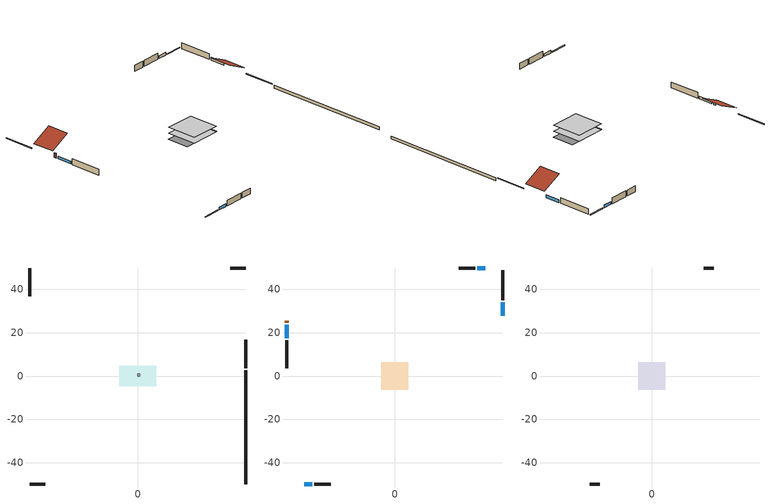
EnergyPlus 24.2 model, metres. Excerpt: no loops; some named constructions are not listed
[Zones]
crawlspace - vented
 floor foundation (Slab1 construction): -8.43,-4.68 -8.43,4.68 8.43,4.68 8.43,-4.68 z-0.91
 wall outside (RimJoist1 construction): 49.74,3.61 49.74,16.6 z0.3:0.61
 wall outside (RimJoist2 construction): -49.74,-49.74 -42.52,-49.74 z0.3:0.61
 wall outside (RimJoist3 construction): -49.74,49.74 -49.74,36.76 z0.3:0.61
 wall outside (RimJoist4 construction): 49.74,49.74 42.52,49.74 z0.3:0.61
 wall foundation (FoundationWall1 construction): 49.74,-49.74 49.74,2.68 z-0.91:0.3
furnace airloop ret air zone
 floor adiabatic (AdiabaticConst): 0,0 0,1 1,1 1,0 z0
 wall adiabatic (AdiabaticConst): 0,1 0,0 1,0 1,1 0,1 z0:1
 ceiling adiabatic (AdiabaticConst): 1,0 1,1 0,1 0,0 z1
conditioned space
 floor to crawlspace - vented (Floor1 construction): -6.28,-6.28 -6.28,6.28 6.28,6.28 6.28,-6.28 z0.3
 wall outside (AdiabaticWallConstruction 1): -49.74,25.51 -49.74,24.59 z0.3:2.34
 wall outside (AdiabaticWallConstruction): 49.74,27.84 49.74,34.07 / -49.74,23.67 -49.74,17.45 z0.3:1.49; -41.59,-49.74 -38.04,-49.74 / 41.59,49.74 38.04,49.74 z0.3:1.46
 wall outside (Wall1 construction): 49.74,34.99 49.74,48.81 z0.3:2.74
 wall outside (Wall2 construction): -37.12,-49.74 -29.44,-49.74 z0.3:2.74
 wall outside (Wall3 construction): -49.74,16.52 -49.74,3.46 z0.3:2.74
 wall outside (Wall4 construction): 37.12,49.74 29.44,49.74 z0.3:2.74
 window (WindowConstruction): 49.74,27.84 49.74,34.07 z0.3:1.49
 window (WindowConstruction 1): -41.59,-49.74 -38.04,-49.74 z0.3:1.46
 window (WindowConstruction 2): -49.74,23.67 -49.74,17.45 z0.3:1.49
 window (WindowConstruction 3): 41.59,49.74 38.04,49.74 z0.3:1.46
 door (Door): -49.74,25.51 -49.74,24.6 z0.3:2.34
attic - vented
 floor to conditioned space (Floor2 construction Reversed): -6.28,-6.28 -6.28,6.28 6.28,6.28 6.28,-6.28 z2.74
 wall outside (Wall5 construction): -28.51,-49.74 -24.02,-49.74 z0.3:2.74
 wall outside (Wall6 construction): 28.51,49.74 24.02,49.74 z0.3:2.74
 roof outside (Roof1 construction): 49.74,26.92,2.74 41.34,26.92,6.94 41.34,17.53,6.94 49.74,17.53,2.74
 roof outside (Roof2 construction): -49.74,26.44,2.74 -41.34,26.44,6.94 -41.34,35.83,6.94 -49.74,35.83,2.74
[Material] Roughness=Rough; Thermal Absorptance=0.9
Name | Thickness {m} | Conductivity {W/m-K} | Density {kg/m3} | Specific Heat {J/kg-K} | Solar Absorptance | Visible Absorptance
ceiling loosefill ins | 0.254 | 0.0480833 | 16.02 | 1046.75 | 0.7 | 0.7
ceiling stud and cavity | 0.1397 | 0.104117 | 65.682 | 1177.47 | 0.7 | 0.7
floor covering | 0.0127 | 0.0433444 | 54.468 | 1339.84 | 0.6 | 0.6
floor stud and cavity | 0.1397 | 0.923637 | 92.3553 | 1139.71 | 0.7 | 0.7
gypsum board | 0.0127 | 0.160291 | 801 | 837.4 | 0.6 | 0.6
osb sheathing 0.75 in. | 0.01905 | 0.115458 | 512.64 | 1214.23 | 0.7 | 0.7
[Construction]
Floor1 construction Reversed: floor covering, osb sheathing 0.75 in., floor stud and cavity
Floor2 construction: ceiling loosefill ins, ceiling stud and cavity, gypsum board
[EnergyManagementSystem:Program]
water_heater_Control: Set water_heater_HPWHSchedOverride = water_heater_T_set; If (water_heater_amb_temp<5.56) || (water_heater_amb_temp>48.89); Set water_heater_UESchedOverride = water_heater_T_set; Set water_heater_LESchedOverride = water_heater_T_set; Else; Set water_heater_UESchedOverride = water_heater_T_set - 9.0; Set water_heater_LESchedOverride = 0; EndIf
water_heater_hpwh_EC_adj: If WarmupFlag == 0; Set dhw_e_cons = water_heater_tank_energy + water_heater_tank_on_cycle_parasitic + water_heater_tank_off_cycle_parasitic + water_heater_coil_energy + water_heater_fan_energy; Set water_heater_hpwh_ec_adj_act = 0.0 * dhw_e_cons / 1; EndIf
water_heater_InletAir: Set water_heater_Tamb_act = water_heater_amb_temp; Set water_heater_RHamb_act = 0; Set water_heater_RHamb_act = water_heater_RHamb_act + (water_heater_amb_rh / 100) / 1; Set water_heater_sens_act = (0 - water_heater_sens_cool - (water_heater_tl + water_heater_fan_pwr)) / 1; Set water_heater_lat_act = (0 - water_heater_lat_cool) / 1
[EnergyManagementSystem:Subroutine]
furnace_airloop_0_duct_subroutine: Set AH_MFR = furnace_airloop_AH_MFR / 1; If AH_MFR > 0; Set AH_Tout = furnace_airloop_AH_Tout; Set AH_Wout = furnace_airloop_AH_Wout; Set RA_T = furnace_airloop_RA_T; Set RA_W = furnace_airloop_Ra_W; Set Fan_RTF = furnace_airloop_Fan_RTF; Set DZ_T = furnace_airloop_0_DZ_T; Set DZ_W = furnace_airloop_0_DZ_W; Set AH_VFR = furnace_airloop_AH_VFR / 1; Set h_SA = (@HFnTdbW AH_Tout AH_Wout); Set h_RA = (@HFnTdbW RA_T RA_W); Set h_fg = (@HfgAirFnWTdb AH_Wout AH_Tout); Set h_DZ = (@HFnTdbW DZ_T DZ_W); Set air_cp = 1006.0; Set f_sup = 0.2; Set f_ret = 0.09999999999999999; Set sup_lk_mfr = f_sup * AH_MFR; Set ret_lk_mfr = f_ret * AH_MFR; Set SupTotLkToCond = sup_lk_mfr*(h_RA - h_SA); Set SupLatLkToCond = sup_lk_mfr*h_fg*(RA_W-AH_Wout); Set SupSensLkToCond = SupTotLkToCond-SupLatLkToCond; Set supply_ua = 142.257; Set eTm = 0-((Fan_RTF/(AH_MFR*air_cp))*supply_ua); Set t_sup = DZ_T+((AH_Tout-DZ_T)*(@Exp eTm)); Set SupCondToCond = AH_MFR*air_cp*(t_sup-AH_Tout); Set SupCondToDZ = 0-SupCondToCond; Set return_ua = 26.344; Set eTm = 0-((Fan_RTF/(AH_MFR*air_cp))*return_ua); Set t_ret = DZ_T+((RA_T-DZ_T)*(@Exp eTm)); Set RetCondToRP = AH_MFR*air_cp*(t_ret-RA_T); Set RetCondToDZ = 0-RetCondToRP; Set RetLatLkToRP = 0; Set RetSensLkToRP = ret_lk_mfr*air_cp*(DZ_T-RA_T); Set SupTotLkToDZ = sup_lk_mfr*(h_SA-h_DZ); Set SupLatLkToDZ = sup_lk_mfr*h_fg*(AH_Wout-DZ_W); Set SupSensLkToDZ = SupTotLkToDZ-SupLatLkToDZ; Set FracOutsideToCond = 1.0; Set FracOutsideToDZ = 0.0; Set FracCondToOutside = 0.0; Set FracDZToOutside = 1.0; Set FracDZToCond = 0.0; Set FracCondToDZ = 0.0; Set lk_imbal_vfr = @ABS(f_sup - f_ret) * AH_VFR; Set ImbalLkCondToDZ = lk_imbal_vfr * FracCondToDZ; Set ImbalLkDZToCond = lk_imbal_vfr * FracDZToCond; Set ImbalLkOutsideToCond = lk_imbal_vfr * FracOutsideToCond; Set ImbalLkOutsideToDZ = lk_imbal_vfr * FracOutsideToDZ; Set ImbalLkCondToOutside = lk_imbal_vfr * FracCondToOutside; Set ImbalLkDZToOutside = lk_imbal_vfr * FracDZToOutside; Else; Set SupLatLkToCond = 0; Set SupSensLkToCond = 0; Set SupCondToCond = 0; Set RetCondToRP = 0; Set RetLatLkToRP = 0; Set RetSensLkToRP = 0; Set RetCondToDZ = 0; Set SupCondToDZ = 0; Set SupLatLkToDZ = 0; Set SupSensLkToDZ = 0; Set ImbalLkCondToDZ = 0; Set ImbalLkDZToCond = 0; Set ImbalLkOutsideToCond = 0; Set ImbalLkOutsideToDZ = 0; Set ImbalLkCondToOutside = 0; Set ImbalLkDZToOutside = 0; EndIf; Set furnace_airloop_0_SupLatLkToCond = SupLatLkToCond; Set furnace_airloop_0_SupSensLkToCond = SupSensLkToCond; Set furnace_airloop_0_SupCondToLv = SupCondToCond; Set furnace_airloop_0_RetCondToRP = RetCondToRP; Set furnace_airloop_0_RetLatLkToRP = RetLatLkToRP; Set furnace_airloop_0_RetSensLkToRP = RetSensLkToRP; Set furnace_airloop_0_RetCondToDZ = RetCondToDZ; Set furnace_airloop_0_SupCondToDZ = SupCondToDZ; Set furnace_airloop_0_SupLatLkToDZ = SupLatLkToDZ; Set furnace_airloop_0_SupSensLkToDZ = SupSensLkToDZ; Set furnace_airloop_0_ZoneMixCondToDZ = ImbalLkCondToDZ; Set furnace_airloop_0_ZoneMixDZToCond = ImbalLkDZToCond; Set furnace_airloop_0_DuctImbalLkSupFanEquivCond = ImbalLkCondToOutside; Set furnace_airloop_0_DuctImbalLkExhFanEquivCond = ImbalLkOutsideToCond; Set furnace_airloop_0_DuctImbalLkSupFanEquivDZ = ImbalLkDZToOutside; Set furnace_airloop_0_DuctImbalLkExhFanEquivDZ = ImbalLkOutsideToDZ
[EnergyManagementSystem:ProgramCallingManager]
component_loads_program_calling_manager: EndOfZoneTimestepAfterZoneReporting; component_loads_program
crawlspace_vented_1_duct_leakage_imbalance_infil_program_calling_manager: BeginZoneTimestepAfterInitHeatBalance; crawlspace_vented_1_duct_leakage_imbalance_infil_program
fridge_schedule_1_program_calling_manager: BeginZoneTimestepAfterInitHeatBalance; fridge_schedule_1_program
fridge_schedule_program_calling_manager: BeginZoneTimestepAfterInitHeatBalance; fridge_schedule_program
furnace_airloop_0_duct_program_calling_manager: EndOfSystemTimestepAfterHVACReporting; furnace_airloop_0_duct_program
furnace_supply_fan_disaggregate_program_calling_manager: EndOfSystemTimestepBeforeHVACReporting; furnace_supply_fan_disaggregate_program
infil_program_calling_manager: BeginZoneTimestepAfterInitHeatBalance; infil_program
natural_vent_program_calling_manager: BeginZoneTimestepAfterInitHeatBalance; natural_vent_program
room_ac_supply_fan_disaggregate_program_calling_manager: EndOfSystemTimestepBeforeHVACReporting; room_ac_supply_fan_disaggregate_program
total_airflows_program_calling_manager: EndOfZoneTimestepAfterZoneReporting; total_airflows_program
total_loads_program_calling_manager: EndOfZoneTimestepAfterZoneReporting; total_loads_program
unmet_hours_program_calling_manager: EndOfZoneTimestepBeforeZoneReporting; unmet_hours_program
water_heater_hpwh_EC_adj_ProgramManager: EndOfSystemTimestepBeforeHVACReporting; water_heater_hpwh_EC_adj
water_heater_ProgramManager: InsideHVACSystemIterationLoop; water_heater_Control; water_heater_InletAir
[EnergyManagementSystem:OutputVariable]
Name | EMS Variable | Type of Data in Variable | Update Frequency | EMS Program or Subroutine | Units
furnace supply fan disaggregate htg primary | furnace_supply_fan_primary_htg | Summed | SystemTimestep | furnace_supply_fan_disaggregate_program | J
room ac supply fan disaggregate clg | room_ac_supply_fan_clg | Summed | SystemTimestep | room_ac_supply_fan_disaggregate_program | J
loads_htg_tot_peakload_outvar; loads_htg_tot_annual_outvar; loads_htg_tot_timeseries_outvar | loads_htg_tot | Summed | ZoneTimestep | total_loads_program | J
loads_clg_tot_peakload_outvar; loads_clg_tot_annual_outvar; loads_clg_tot_timeseries_outvar | loads_clg_tot | Summed | ZoneTimestep | total_loads_program | J
htg_unmet_hours_annual_outvar; htg_unmet_hours_timeseries_outvar | htg_unmet_hours | Summed | ZoneTimestep | unmet_hours_program | hr
clg_unmet_hours_annual_outvar; clg_unmet_hours_timeseries_outvar | clg_unmet_hours | Summed | ZoneTimestep | unmet_hours_program | hr
loads_htg_roofs_annual_outvar; loads_htg_roofs_timeseries_outvar | loads_htg_roofs | Summed | ZoneTimestep | component_loads_program | J
loads_htg_ceilings_annual_outvar; loads_htg_ceilings_timeseries_outvar | loads_htg_ceilings | Summed | ZoneTimestep | component_loads_program | J
loads_htg_walls_annual_outvar; loads_htg_walls_timeseries_outvar | loads_htg_walls | Summed | ZoneTimestep | component_loads_program | J
loads_htg_rim_joists_annual_outvar; loads_htg_rim_joists_timeseries_outvar | loads_htg_rim_joists | Summed | ZoneTimestep | component_loads_program | J
loads_htg_foundation_walls_annual_outvar; loads_htg_foundation_walls_timeseries_outvar | loads_htg_foundation_walls | Summed | ZoneTimestep | component_loads_program | J
loads_htg_doors_annual_outvar; loads_htg_doors_timeseries_outvar | loads_htg_doors | Summed | ZoneTimestep | component_loads_program | J
loads_htg_windows_conduction_annual_outvar; loads_htg_windows_conduction_timeseries_outvar | loads_htg_windows_conduction | Summed | ZoneTimestep | component_loads_program | J
loads_htg_windows_solar_annual_outvar; loads_htg_windows_solar_timeseries_outvar | loads_htg_windows_solar | Summed | ZoneTimestep | component_loads_program | J
loads_htg_skylights_conduction_annual_outvar; loads_htg_skylights_conduction_timeseries_outvar | loads_htg_skylights_conduction | Summed | ZoneTimestep | component_loads_program | J
loads_htg_skylights_solar_annual_outvar; loads_htg_skylights_solar_timeseries_outvar | loads_htg_skylights_solar | Summed | ZoneTimestep | component_loads_program | J
loads_htg_floors_annual_outvar; loads_htg_floors_timeseries_outvar | loads_htg_floors | Summed | ZoneTimestep | component_loads_program | J
loads_htg_slabs_annual_outvar; loads_htg_slabs_timeseries_outvar | loads_htg_slabs | Summed | ZoneTimestep | component_loads_program | J
loads_htg_internal_mass_annual_outvar; loads_htg_internal_mass_timeseries_outvar | loads_htg_internal_mass | Summed | ZoneTimestep | component_loads_program | J
loads_htg_infil_annual_outvar; loads_htg_infil_timeseries_outvar | loads_htg_infil | Summed | ZoneTimestep | component_loads_program | J
loads_htg_natvent_annual_outvar; loads_htg_natvent_timeseries_outvar | loads_htg_natvent | Summed | ZoneTimestep | component_loads_program | J
loads_htg_mechvent_annual_outvar; loads_htg_mechvent_timeseries_outvar | loads_htg_mechvent | Summed | ZoneTimestep | component_loads_program | J
loads_htg_whf_annual_outvar; loads_htg_whf_timeseries_outvar | loads_htg_whf | Summed | ZoneTimestep | component_loads_program | J
loads_htg_ducts_annual_outvar; loads_htg_ducts_timeseries_outvar | loads_htg_ducts | Summed | ZoneTimestep | component_loads_program | J
loads_htg_intgains_annual_outvar; loads_htg_intgains_timeseries_outvar | loads_htg_intgains | Summed | ZoneTimestep | component_loads_program | J
loads_htg_lighting_annual_outvar; loads_htg_lighting_timeseries_outvar | loads_htg_lighting | Summed | ZoneTimestep | component_loads_program | J
loads_clg_roofs_annual_outvar; loads_clg_roofs_timeseries_outvar | loads_clg_roofs | Summed | ZoneTimestep | component_loads_program | J
loads_clg_ceilings_annual_outvar; loads_clg_ceilings_timeseries_outvar | loads_clg_ceilings | Summed | ZoneTimestep | component_loads_program | J
loads_clg_walls_annual_outvar; loads_clg_walls_timeseries_outvar | loads_clg_walls | Summed | ZoneTimestep | component_loads_program | J
loads_clg_rim_joists_annual_outvar; loads_clg_rim_joists_timeseries_outvar | loads_clg_rim_joists | Summed | ZoneTimestep | component_loads_program | J
loads_clg_foundation_walls_annual_outvar; loads_clg_foundation_walls_timeseries_outvar | loads_clg_foundation_walls | Summed | ZoneTimestep | component_loads_program | J
loads_clg_doors_annual_outvar; loads_clg_doors_timeseries_outvar | loads_clg_doors | Summed | ZoneTimestep | component_loads_program | J
loads_clg_windows_conduction_annual_outvar; loads_clg_windows_conduction_timeseries_outvar | loads_clg_windows_conduction | Summed | ZoneTimestep | component_loads_program | J
loads_clg_windows_solar_annual_outvar; loads_clg_windows_solar_timeseries_outvar | loads_clg_windows_solar | Summed | ZoneTimestep | component_loads_program | J
loads_clg_skylights_conduction_annual_outvar; loads_clg_skylights_conduction_timeseries_outvar | loads_clg_skylights_conduction | Summed | ZoneTimestep | component_loads_program | J
loads_clg_skylights_solar_annual_outvar; loads_clg_skylights_solar_timeseries_outvar | loads_clg_skylights_solar | Summed | ZoneTimestep | component_loads_program | J
loads_clg_floors_annual_outvar; loads_clg_floors_timeseries_outvar | loads_clg_floors | Summed | ZoneTimestep | component_loads_program | J
loads_clg_slabs_annual_outvar; loads_clg_slabs_timeseries_outvar | loads_clg_slabs | Summed | ZoneTimestep | component_loads_program | J
loads_clg_internal_mass_annual_outvar; loads_clg_internal_mass_timeseries_outvar | loads_clg_internal_mass | Summed | ZoneTimestep | component_loads_program | J
loads_clg_infil_annual_outvar; loads_clg_infil_timeseries_outvar | loads_clg_infil | Summed | ZoneTimestep | component_loads_program | J
loads_clg_natvent_annual_outvar; loads_clg_natvent_timeseries_outvar | loads_clg_natvent | Summed | ZoneTimestep | component_loads_program | J
loads_clg_mechvent_annual_outvar; loads_clg_mechvent_timeseries_outvar | loads_clg_mechvent | Summed | ZoneTimestep | component_loads_program | J
loads_clg_whf_annual_outvar; loads_clg_whf_timeseries_outvar | loads_clg_whf | Summed | ZoneTimestep | component_loads_program | J
loads_clg_ducts_annual_outvar; loads_clg_ducts_timeseries_outvar | loads_clg_ducts | Summed | ZoneTimestep | component_loads_program | J
loads_clg_intgains_annual_outvar; loads_clg_intgains_timeseries_outvar | loads_clg_intgains | Summed | ZoneTimestep | component_loads_program | J
loads_clg_lighting_annual_outvar; loads_clg_lighting_timeseries_outvar | loads_clg_lighting | Summed | ZoneTimestep | component_loads_program | J
total_infil_flow_rate_timeseries_outvar | total_infil_flow_rate | Averaged | ZoneTimestep | total_airflows_program | m^3/s
total_mechvent_flow_rate_timeseries_outvar | total_mechvent_flow_rate | Averaged | ZoneTimestep | total_airflows_program | m^3/s
total_natvent_flow_rate_timeseries_outvar | total_natvent_flow_rate | Averaged | ZoneTimestep | total_airflows_program | m^3/s
total_whf_flow_rate_timeseries_outvar | total_whf_flow_rate | Averaged | ZoneTimestep | total_airflows_program | m^3/s
[Schedule:Day:Interval]
cooling season schedule day; cooling season schedule day 2; cooling season schedule default day; natural vent schedule default day: No, 24:00, 0
cooling season schedule day 1; natural vent schedule day: No, 24:00, 1
exterior lighting schedule day 10: No, 01:00, 0.552381, 03:00, 0.510952, 05:00, 0.483333, 06:00, 0.538571, 07:00, 0.607619, 08:00, 0.56619, 09:00, 0.428095, 10:00, 0.345238, 12:00, 0.331429, 13:00, 0.345238, 14:00, 0.386667, 15:00, 0.414286, 16:00, 0.483333, 17:00, 0.607619, 18:00, 0.773333, 19:00, 0.88381, 20:00, 0.939048, 21:00, 0.966667, 22:00, 0.897619, 23:00, 0.773333, 24:00, 0.649048
exterior lighting schedule day 11: No, 01:00, 0.571429, 03:00, 0.528571, 05:00, 0.5, 06:00, 0.557143, 07:00, 0.628571, 08:00, 0.585714, 09:00, 0.442857, 10:00, 0.357143, 12:00, 0.342857, 13:00, 0.357143, 14:00, 0.4, 15:00, 0.428571, 16:00, 0.5, 17:00, 0.628571, 18:00, 0.8, 19:00, 0.914286, 20:00, 0.971429, 21:00, 1, 22:00, 0.928571, 23:00, 0.8, 24:00, 0.671429
[Schedule:Week:Daily]
cooling season schedule Week Rule - Jan1-May26: cooling season schedule day, cooling season schedule day, cooling season schedule day, cooling season schedule day, cooling season schedule day, cooling season schedule day, cooling season schedule day, cooling season schedule default day, cooling season schedule default day, cooling season schedule default day, cooling season schedule default day, cooling season schedule default day
cooling season schedule Week Rule - May27-Jun2: cooling season schedule day, cooling season schedule day, cooling season schedule day, cooling season schedule day, cooling season schedule day, cooling season schedule day 1, cooling season schedule day 1, cooling season schedule default day, cooling season schedule default day, cooling season schedule default day, cooling season schedule default day, cooling season schedule default day
cooling season schedule Week Rule - Jun3-Sep29: cooling season schedule day 1, cooling season schedule day 1, cooling season schedule day 1, cooling season schedule day 1, cooling season schedule day 1, cooling season schedule day 1, cooling season schedule day 1, cooling season schedule default day, cooling season schedule default day, cooling season schedule default day, cooling season schedule default day, cooling season schedule default day
cooling season schedule Week Rule - Sep30-Oct6: cooling season schedule day 1, cooling season schedule day 2, cooling season schedule day 2, cooling season schedule day 2, cooling season schedule day 2, cooling season schedule day 2, cooling season schedule day 2, cooling season schedule default day, cooling season schedule default day, cooling season schedule default day, cooling season schedule default day, cooling season schedule default day
cooling season schedule Week Rule - Oct7-Dec31: cooling season schedule day 2, cooling season schedule day 2, cooling season schedule day 2, cooling season schedule day 2, cooling season schedule day 2, cooling season schedule day 2, cooling season schedule day 2, cooling season schedule default day, cooling season schedule default day, cooling season schedule default day, cooling season schedule default day, cooling season schedule default day
natural vent schedule Week Rule - Jan1-Jan6: natural vent schedule day, natural vent schedule day, natural vent schedule default day, natural vent schedule day, natural vent schedule default day, natural vent schedule day, natural vent schedule default day, natural vent schedule default day, natural vent schedule default day, natural vent schedule default day, natural vent schedule default day, natural vent schedule default day
natural vent schedule Week Rule - Jan7-Dec31: natural vent schedule default day, natural vent schedule day, natural vent schedule default day, natural vent schedule day, natural vent schedule default day, natural vent schedule day, natural vent schedule default day, natural vent schedule default day, natural vent schedule default day, natural vent schedule default day, natural vent schedule default day, natural vent schedule default day
[Schedule:Year]
cooling season schedule: cooling season schedule Week Rule - Jan1-May26, 1, 1, 5, 26, cooling season schedule Week Rule - May27-Jun2, 5, 27, 6, 2, cooling season schedule Week Rule - Jun3-Sep29, 6, 3, 9, 29, cooling season schedule Week Rule - Sep30-Oct6, 9, 30, 10, 6, cooling season schedule Week Rule - Oct7-Dec31, 10, 7, 12, 31
natural vent schedule: natural vent schedule Week Rule - Jan1-Jan6, 1, 1, 1, 6, natural vent schedule Week Rule - Jan7-Dec31, 1, 7, 12, 31
[Schedule:File]
hot_water_dishwasher: File=in.schedules.csv; Column Number=6; Rows to Skip at Top=1; Number of Hours of Data=8760; Column Separator=Comma; Interpolate to Timestep=Yes; Minutes per Item=15; Adjust Schedule for Daylight Savings=Yes
